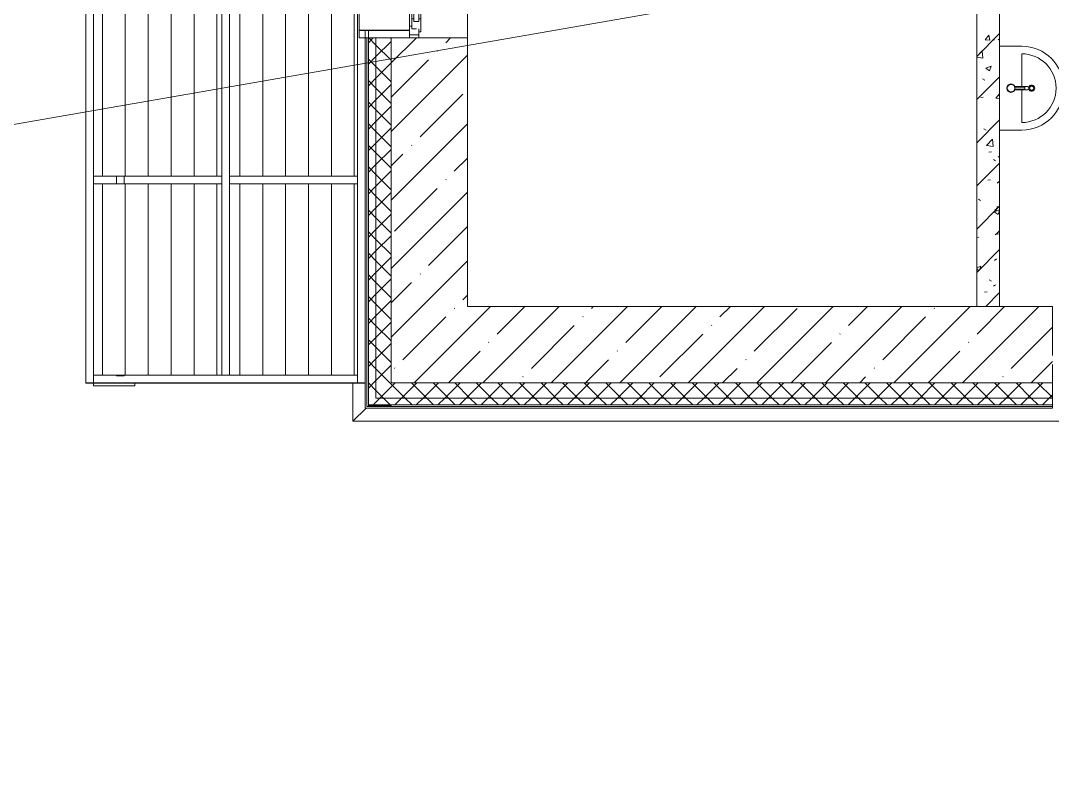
# Model space of a CAD drawing. Header units: millimetres. Extents: x -515342 to 330399, y -224905 to 507333.
# Drawn here: x -377486 to -370728, y -38468 to -33531 of the extents above; entities that cross this region are included whole.
import ezdxf

# ---------------------------------------------------------------- set-up
doc = ezdxf.new("R2010")
doc.units = ezdxf.units.MM
doc.layers.get('0').update_dxf_attribs({"lineweight": 0})
for name, color, linetype, lineweight in [('_ Окна', 7, 'Continuous', 0), ('Витраж', 7, 'Continuous', 0), ('Ограждение', 7, 'Continuous', 0), ('Окна', 7, 'Continuous', 0), ('Панели витража', 7, 'Continuous', 0), ('Перекрытие', 7, 'Continuous', 0), ('Сантехника', 7, 'Continuous', 0), ('Стены внутренние', 7, 'Continuous', 0), ('Стены наружные', 7, 'Continuous', 0), ('Стены несущие', 7, 'Continuous', 0), ('Стены отделка', 7, 'Continuous', 0), ('Стены перегородки', 7, 'Continuous', 0), ('Стены штриховка', 7, 'Continuous', 0), ('экспертиза ДУ', 1, 'Continuous', 0)]:
    doc.layers.add(name, color=color, linetype=linetype, lineweight=lineweight)
pattern_1 = [(45, (0, 0), (-224.5064, 224.5064), []), (45, (224.5, 0), (-224.5064, 224.5064), [396.875, -79.375, 3.353, -76.022])]
pattern_2 = [(45, (0, 0), (-70.71068, 70.71068), []), (135, (0, 0), (-70.71068, -70.71068), [])]
pattern_3 = [(90, (0, 25.96), (-150, 9e-15), [])]
pattern_4 = [(90, (0, -280.81), (-150, 9e-15), [])]

# ---------------------------------------------------------------- blocks, each defined once
blk = doc.blocks.new('Окно_ПВХ_2Створки_1Фрамуга-верх - АР_Окно_ОП_1820_h_х11700_2ст1фр-в-9696407-О_АР_П_1_0_000_План 1 этажа')
at = {"layer": '_ Окна'}
for p, q in [((-529, 130), (-605, 130)), ((-605, 130), (-605, 70)), ((-605, 70), (-547, 70)), ((-585, 70), (-585, 130)), ((-565, 56), (-565, 70)), ((-547, 84), (-547, 116)), ((-547, 116), (-529, 116)), ((-529, 116), (-529, 130)), ((-480, 116), (-529, 116)), ((-498, 102), (-498, 70)), ((-480, 102), (-498, 102)), ((-498, 102), (-69, 102)), ((-498, 70), (-480, 70)), ((-498, 70), (-69, 70)), ((-480, 116), (-480, 102)), ((-480, 70), (-480, 56)), ((-87, 116), (-87, 102)), ((-87, 116), (-38, 116)), ((-87, 102), (-69, 102)), ((-87, 70), (-87, 56)), ((-69, 70), (-87, 70)), ((-69, 102), (-69, 70)), ((38, 130), (-38, 130)), ((-38, 130), (-38, 116)), ((-38, 116), (-20, 116)), ((-20, 116), (-20, 84)), ((-20, 70), (20, 70)), ((-2, 70), (-2, 56)), ((2, 56), (2, 70)), ((20, 84), (20, 116)), ((20, 116), (38, 116)), ((38, 116), (38, 130)), ((87, 116), (38, 116)), ((69, 102), (69, 70)), ((87, 102), (69, 102)), ((69, 102), (498, 102)), ((69, 70), (87, 70)), ((69, 70), (498, 70)), ((87, 116), (87, 102)), ((87, 70), (87, 56)), ((480, 116), (480, 102)), ((480, 116), (529, 116)), ((480, 102), (498, 102)), ((480, 70), (480, 56)), ((498, 70), (480, 70)), ((498, 102), (498, 70)), ((529, 130), (529, 116)), ((605, 130), (529, 130)), ((529, 116), (547, 116)), ((547, 116), (547, 84)), ((547, 70), (605, 70)), ((565, 70), (565, 56)), ((585, 70), (585, 130)), ((605, 70), (605, 130)), ((-480, 56), (-565, 56)), ((-2, 56), (-87, 56)), ((87, 56), (2, 56)), ((565, 56), (480, 56))]:
    blk.add_line(p, q, dxfattribs=at)
at = {"layer": 'Окна'}
for p, q in [((-529, 130), (-38, 130)), ((-480, 116), (-87, 116)), ((38, 130), (529, 130)), ((87, 116), (480, 116)), ((-87, 56), (-480, 56)), ((-63.5, -4), (-63.5, 56)), ((-43.5, 56), (-43.5, -4)), ((43.5, -4), (43.5, 56)), ((63.5, 56), (63.5, -4)), ((480, 56), (87, 56)), ((-43.5, -4), (-63.5, -4)), ((63.5, -4), (43.5, -4))]:
    blk.add_line(p, q, dxfattribs=at)
blk = doc.blocks.new('Прямоугольный импост - АР_Откос_Металлический_50х330 Белый Левый-9898759-О_АР_П_1_0_000_План 1 этажа')
at = {"layer": 'Витраж'}
blk.add_line((-515, 2004.9), (-515, 3114.9), dxfattribs=at)
blk = doc.blocks.new('Прямоугольный импост - АР_Откос_Металлический_50х330 Белый Правый-9899492-О_АР_П_1_0_000_План 1 этажа')
at = {"layer": 'Витраж', "lineweight": 18}
for p, q in [((-50, -290), (-50, 40)), ((-50, 40), (0, 40)), ((-1, 39), (-49, 39)), ((-49, 39), (-49, -290)), ((-1, -150), (-1, 39)), ((0, 40), (0, -150)), ((0, -150), (-1, -150))]:
    blk.add_line(p, q, dxfattribs=at)
blk = doc.blocks.new('Ограждение - Ограждение-10017249-О_АР_П_1_0_000_План 1 этажа')
at = {"layer": 'Ограждение'}
for p, q in [((-557, -306.7), (-557, -557)), ((-470, -470), (-557, -557)), ((-557, -557), (13125, -557))]:
    blk.add_line(p, q, dxfattribs=at)
blk = doc.blocks.new('Прямоугольный импост - АР_Импост_50х50 _труба_-10239937-О_АР_П_1_0_000_План 1 этажа')
at = {"layer": 'Витраж'}
for p, q in [((-1390, -255), (-525, -255)), ((-525, -255), (-525, -305)), ((-1390, -305), (-525, -305)), ((-525, -306.7), (-1390, -306.7)), ((-525, -305), (-525, -306.7))]:
    blk.add_line(p, q, dxfattribs=at)
blk = doc.blocks.new('Прямоугольный импост - АР_Импост_50х50 _труба_-10238068-О_АР_П_1_0_000_План 1 этажа')
at = {"layer": 'Витраж'}
for p, q in [((-2305, 1024.3), (-2305, -305)), ((-2255, 1024.3), (-2255, 999.5)), ((-2255, -254.9), (-2255, -305)), ((-2255, -305), (-2305, -305)), ((-2305, -305), (-2305, -306.7)), ((-2305, -306.7), (-2255, -306.7)), ((-2255, -306.7), (-2255, -305))]:
    blk.add_line(p, q, dxfattribs=at)
blk = doc.blocks.new('Системная панель - АР_ПанельВитража_Монолитный поликарбонат 6мм-V144-О_АР_П_1_0_000_План 1 этажа')
at = {"layer": 'Панели витража'}
h = blk.add_hatch(dxfattribs=at)
h.set_pattern_fill('FP_61', color=256, style=0, pattern_type=2)
h.set_pattern_definition(pattern_3)
h.paths.add_polyline_path([(-1365, 1049.4), (-525, 1049.4), (-525, 2328.8), (-1365, 2328.8), (-1365, 1916.2)])
for p, q in [((-525, 2328.8), (-1365, 2328.8)), ((-1365, 2328.8), (-1365, 1049.4)), ((-525, 1049.4), (-525, 2328.8)), ((-1365, 1049.4), (-525, 1049.4)), ((-1365, 1049.2), (-1365, 1049.4)), ((-525, 1049.2), (-525, 1049.4))]:
    blk.add_line(p, q, dxfattribs=at)
blk = doc.blocks.new('Системная панель - АР_ПанельВитража_Монолитный поликарбонат 6мм-V145-О_АР_П_1_0_000_План 1 этажа')
at = {"layer": 'Панели витража'}
h = blk.add_hatch(dxfattribs=at)
h.set_pattern_fill('FP_61', color=256, style=0, pattern_type=2)
h.set_pattern_definition(pattern_3)
h.paths.add_polyline_path([(-2255, 1049.4), (-1415, 1049.4), (-1415, 2328.8), (-2255, 2328.8), (-2255, 1916.2)])
for p, q in [((-1415, 2328.8), (-2255, 2328.8)), ((-2255, 2328.8), (-2255, 1049.4)), ((-1415, 1049.4), (-1415, 2328.8)), ((-2255, 1049.4), (-1415, 1049.4)), ((-2255, 1049.2), (-2255, 1049.4)), ((-1415, 1049.2), (-1415, 1049.4))]:
    blk.add_line(p, q, dxfattribs=at)
blk = doc.blocks.new('Системная панель - АР_ПанельВитража_Монолитный поликарбонат 6мм-V146-О_АР_П_1_0_000_План 1 этажа')
at = {"layer": 'Панели витража'}
h = blk.add_hatch(dxfattribs=at)
h.set_pattern_fill('FP_61', color=256, style=0, pattern_type=2)
h.set_pattern_definition(pattern_3)
h.paths.add_polyline_path([(-932.7, -254.9), (-525, -254.9), (-525, 999.5), (-1365, 999.5), (-1365, -254.9)])
h = blk.add_hatch(dxfattribs=at)
h.set_pattern_fill('FP_63', color=256, style=0, pattern_type=2)
h.set_pattern_definition(pattern_4)
h.paths.add_polyline_path([(-525, -255), (-525, -254.9), (-932.7, -255)])
for p, q in [((-525, 999.5), (-1365, 999.5)), ((-1365, 999.5), (-1365, -254.9)), ((-525, -254.9), (-525, 999.5)), ((-1365, -254.9), (-525, -254.9)), ((-1365, -255.1), (-1365, -254.9)), ((-525, -255.1), (-525, -254.9))]:
    blk.add_line(p, q, dxfattribs=at)
blk = doc.blocks.new('Системная панель - АР_ПанельВитража_Монолитный поликарбонат 6мм-V147-О_АР_П_1_0_000_План 1 этажа')
at = {"layer": 'Панели витража'}
h = blk.add_hatch(dxfattribs=at)
h.set_pattern_fill('FP_61', color=256, style=0, pattern_type=2)
h.set_pattern_definition(pattern_3)
h.paths.add_polyline_path([(-2255, -254.9), (-1415, -254.9), (-1415, 999.5), (-2255, 999.5)])
h = blk.add_hatch(dxfattribs=at)
h.set_pattern_fill('FP_63', color=256, style=0, pattern_type=2)
h.set_pattern_definition(pattern_4)
h.paths.add_polyline_path([(-1415, -255), (-1415, -254.9), (-2255, -255)])
for p, q in [((-1415, 999.5), (-2255, 999.5)), ((-2255, 999.5), (-2255, -254.9)), ((-1415, -254.9), (-1415, 999.5)), ((-2255, -254.9), (-1415, -254.9)), ((-2255, -255.1), (-2255, -254.9)), ((-1415, -255.1), (-1415, -254.9))]:
    blk.add_line(p, q, dxfattribs=at)
blk = doc.blocks.new('Прямоугольный импост - АР_Импост_50х50 _труба_-10239940-О_АР_П_1_0_000_План 1 этажа')
at = {"layer": 'Витраж'}
for p, q in [((-2255, -305), (-2255, -255)), ((-2255, -255), (-1390, -255)), ((-2255, -306.7), (-2255, -305)), ((-2255, -305), (-1390, -305)), ((-1390, -306.7), (-2255, -306.7))]:
    blk.add_line(p, q, dxfattribs=at)
blk = doc.blocks.new('Прямоугольный импост - АР_Импост_50х50 _труба_-10238071-О_АР_П_1_0_000_План 1 этажа')
at = {"layer": 'Витраж'}
for p, q in [((-525, 7645.9), (-525, 7670.7)), ((-525, 6341.4), (-525, 6366.6))]:
    blk.add_line(p, q, dxfattribs=at)
blk = doc.blocks.new('Прямоугольный импост - АР_Импост_50х50 _труба_-10238072-О_АР_П_1_0_000_План 1 этажа')
at = {"layer": 'Витраж'}
for p, q in [((-525, 999.5), (-525, 1024.3)), ((-525, -305), (-525, -254.9)), ((-475, -305), (-525, -305)), ((-525, -305), (-525, -306.7)), ((-525, -306.7), (-475, -306.7))]:
    blk.add_line(p, q, dxfattribs=at)
blk = doc.blocks.new('Прямоугольный импост - АР_Импост_50х50 _труба_-10238074-О_АР_П_1_0_000_План 1 этажа')
at = {"layer": 'Витраж'}
for p, q in [((-2305, 7670.7), (-2305, 6341.4)), ((-2255, 7670.7), (-2255, 7645.9)), ((-2255, 6366.6), (-2255, 6341.4))]:
    blk.add_line(p, q, dxfattribs=at)
blk = doc.blocks.new('Прямоугольный импост - АР_Импост_50х50 _труба_-10239934-О_АР_П_1_0_000_План 1 этажа')
at = {"layer": 'Витраж'}
for p, q in [((-1365, 7645.9), (-1365, 7695.7)), ((-1365, 7695.7), (-525, 7695.7)), ((-525, 7695.7), (-525, 7645.9))]:
    blk.add_line(p, q, dxfattribs=at)
blk = doc.blocks.new('Прямоугольный импост - АР_Импост_50х50 _труба_-10238062-О_АР_П_1_0_000_План 1 этажа')
at = {"layer": 'Витраж'}
for p, q in [((-1415, 1024.3), (-1415, 999.5)), ((-1365, 1024.3), (-1365, 999.5)), ((-1365, -255), (-1415, -255))]:
    blk.add_line(p, q, dxfattribs=at)
blk = doc.blocks.new('Прямоугольный импост - АР_Импост_50х50 _труба_-10238064-О_АР_П_1_0_000_План 1 этажа')
at = {"layer": 'Витраж'}
for p, q in [((-1415, 7670.7), (-1415, 7645.9)), ((-1365, 7670.7), (-1365, 7645.9)), ((-1415, 6366.6), (-1415, 6341.4)), ((-1365, 6366.6), (-1365, 6341.4))]:
    blk.add_line(p, q, dxfattribs=at)
blk = doc.blocks.new('Прямоугольный импост - АР_Импост_50х50 _труба_-10242006-О_АР_П_1_0_000_План 1 этажа')
at = {"layer": 'Витраж'}
blk.add_line((0, -50), (0, 0), dxfattribs=at)
blk = doc.blocks.new('Прямоугольный импост - АР_Импост_50х50 _труба_-10242004-О_АР_П_1_0_000_План 1 этажа')
at = {"layer": 'Витраж'}
for p, q in [((-2105, 999.5), (-2105, 1049.4)), ((-2055, 1049.4), (-2055, 999.5)), ((-2105, -260), (-2105, -254.9)), ((-2105, -260), (-2055, -260)), ((-2055, -254.9), (-2055, -260))]:
    blk.add_line(p, q, dxfattribs=at)
blk = doc.blocks.new('СД_Люблино_Фасады_rvt-1-О_АР_П_1_0_000_План 1 этажа')
at = {"layer": 'Стены внутренние'}
h = blk.add_hatch(dxfattribs=at)
h.set_pattern_fill('FP_1', color=256, style=0, pattern_type=2)
h.set_pattern_definition(pattern_1)
h.paths.add_polyline_path([(-305, -305), (195, -305), (195, 1954.9), (-305, 1954.9), (-305, -260.5)])
h.paths.add_polyline_path([(-44.4, 3164.9), (195, 3164.9), (195, 4392.4), (-305, 4392.4), (-305, 3164.9), (-125, 3164.9)])
h.paths.add_polyline_path([(-305, 5602.4), (195, 5602.4), (195, 6994.7), (-305, 6994.7), (-305, 6099.6)])
h.paths.add_polyline_path([(-185, 8604.7), (195, 8604.7), (195, 9989.9), (-305, 9989.9), (-305, 8604.7)])
h.paths.add_polyline_path([(195, 11199.9), (195, 12399.9), (-305, 12399.9), (-305, 11199.9), (-44.4, 11199.9)])
h.paths.add_polyline_path([(-185, 13609.9), (195, 13609.9), (195, 15405), (-305, 15405), (-305, 13609.9)])
h = blk.add_hatch(dxfattribs=at)
h.set_pattern_fill('FP_1', color=256, style=0, pattern_type=2)
h.set_pattern_definition(pattern_1)
h.paths.add_polyline_path([(13645, -305), (13645, 195), (11270.9, 195), (11270.9, -305), (13280.8, -305)])
h.paths.add_polyline_path([(15305, -305), (16335, -305), (16335, 195), (15305, 195), (15305, -260.5)])
h.paths.add_polyline_path([(9660.9, -305), (9660.9, 195), (8440.9, 195), (8440.9, -305)])
h.paths.add_polyline_path([(6830.9, -305), (6830.9, 195), (5635.6, 195), (5635.6, -305)])
h.paths.add_polyline_path([(4025.6, -305), (4025.6, 195), (195, 195), (195, -305), (843.9, -305)])
at = {"layer": 'Стены наружные'}
h = blk.add_hatch(dxfattribs=at)
h.set_pattern_fill('FP_10', color=256, style=0, pattern_type=2)
h.set_pattern_definition(pattern_2)
h.paths.add_polyline_path([(-405, -455), (-405, 1954.9), (-455, 1954.9), (-455, -455)])
h.paths.add_polyline_path([(-405, 3164.9), (-405, 4392.4), (-455, 4392.4), (-455, 3164.9)])
h.paths.add_polyline_path([(-405, 5602.4), (-405, 6994.7), (-455, 6994.7), (-455, 5602.4)])
h.paths.add_polyline_path([(-405, 8604.7), (-405, 9989.9), (-455, 9989.9), (-455, 8604.7)])
h.paths.add_polyline_path([(-455, 11199.9), (-405, 11199.9), (-405, 12399.9), (-455, 12399.9), (-455, 11711.5)])
h.paths.add_polyline_path([(-405, 13609.9), (-405, 16055), (-455, 16055), (-455, 13609.9)])
h = blk.add_hatch(dxfattribs=at)
h.set_pattern_fill('FP_10', color=256, style=0, pattern_type=2)
h.set_pattern_definition(pattern_2)
h.paths.add_polyline_path([(-405, -405), (-305, -405), (-305, 1954.9), (-405, 1954.9), (-405, -260.5)])
h.paths.add_polyline_path([(-305, 3164.9), (-305, 4392.4), (-405, 4392.4), (-405, 3164.9)])
h.paths.add_polyline_path([(-305, 5602.4), (-305, 6994.7), (-405, 6994.7), (-405, 5602.4)])
h.paths.add_polyline_path([(-405, 8604.7), (-305, 8604.7), (-305, 9989.9), (-405, 9989.9), (-405, 8990.6)])
h.paths.add_polyline_path([(-305, 11199.9), (-305, 12399.9), (-405, 12399.9), (-405, 11199.9)])
h.paths.add_polyline_path([(-305, 13609.9), (-305, 16005), (-405, 16005), (-405, 13609.9)])
h = blk.add_hatch(dxfattribs=at)
h.set_pattern_fill('FP_10', color=256, style=0, pattern_type=2)
h.set_pattern_definition(pattern_2)
h.paths.add_polyline_path([(12392.5, -405), (13645, -405), (13645, -305), (11270.9, -305), (11270.9, -405), (11504.1, -405)])
h.paths.add_polyline_path([(6830.9, -405), (6830.9, -305), (5635.6, -305), (5635.6, -405)])
h.paths.add_polyline_path([(16335, -405), (16335, -305), (15305, -305), (15305, -405), (15945.8, -405)])
h.paths.add_polyline_path([(4025.6, -405), (4025.6, -305), (-305, -305), (-305, -405), (843.9, -405)])
h.paths.add_polyline_path([(8440.9, -405), (9660.9, -405), (9660.9, -305), (8440.9, -305)])
h = blk.add_hatch(dxfattribs=at)
h.set_pattern_fill('FP_10', color=256, style=0, pattern_type=2)
h.set_pattern_definition(pattern_2)
h.paths.add_polyline_path([(16435, -455), (16435, -405), (15305, -405), (15305, -450), (16335, -450), (16335, -455), (16390, -455)])
h.paths.add_polyline_path([(-305, -455), (-305, -450), (4025.6, -450), (4025.6, -405), (-405, -405), (-405, -455)])
h.paths.add_polyline_path([(9660.9, -450), (9660.9, -405), (8440.9, -405), (8440.9, -450)])
h.paths.add_polyline_path([(11270.9, -450), (13645, -450), (13645, -405), (11270.9, -405)])
h.paths.add_polyline_path([(6830.9, -450), (6830.9, -405), (5635.6, -405), (5635.6, -450)])
at = {"layer": 'Перекрытие'}
for p, q in [((-2255, -306.7), (-2255, -325)), ((-2255, -325), (-1985, -325)), ((-1985, -325), (-1985, -306.7))]:
    blk.add_line(p, q, dxfattribs=at)
at = {"layer": 'Стены внутренние'}
for p, q in [((195, 3164.9), (195, 1954.9)), ((-475, 1955.7), (-475, 2004.1)), ((-455, 2004.1), (-455, 1955.9))]:
    blk.add_line(p, q, dxfattribs=at)
at = {"layer": 'Стены наружные'}
blk.add_line((-455, 1955.9), (-455, 2004.1), dxfattribs=at)
at = {"layer": 'Стены несущие'}
for p, q in [((-185, 1954.9), (-305, 1954.9)), ((-305, 1954.9), (-305, -305)), ((-305, -305), (-305, 1954.9)), ((195, 1954.9), (-125, 1954.9)), ((195, 195), (195, 1954.9)), ((4025.6, 195), (195, 195)), ((4025.6, -125), (4025.6, 195)), ((4025.6, -305), (4025.6, -185)), ((-305, -305), (195, -305)), ((195, -305), (4025.6, -305)), ((4025.6, -305), (195, -305))]:
    blk.add_line(p, q, dxfattribs=at)
at = {"layer": 'Стены отделка', "lineweight": 9}
for p, q in [((-465, 1954.9), (-475, 1954.9)), ((-475, 1954.9), (-475, -470)), ((-455, 1954.9), (-465, 1954.9)), ((-405, 1954.9), (-455, 1954.9)), ((-455, 1954.9), (-455, -455)), ((-455, -450), (-455, 1954.9)), ((-305, 1954.9), (-405, 1954.9)), ((195, -305), (-305, -305)), ((4025.6, -405), (4025.6, -305)), ((4025.6, -450), (4025.6, -405)), ((-475, -470), (-465, -470)), ((-465, -470), (-455, -470)), ((-305, -450), (-455, -450)), ((-455, -455), (-405, -455)), ((-455, -470), (4025.6, -470)), ((-405, -455), (-305, -455)), ((-305, -455), (-305, -450)), ((4025.6, -460), (4025.6, -450)), ((4025.6, -470), (4025.6, -460))]:
    blk.add_line(p, q, dxfattribs=at)
at = {"layer": 'Стены штриховка'}
for p, q in [((-465, 1954.9), (-465, -460)), ((-405, 1954.9), (-405, -405)), ((-305, -405), (-405, -405)), ((-305, -405), (4025.6, -405)), ((-455, -460), (-465, -460)), ((-455, -460), (4025.6, -460)), ((-305, -450), (4025.6, -450)), ((4025.6, -450), (-305, -450))]:
    blk.add_line(p, q, dxfattribs=at)
at = {"layer": 'Витраж', "lineweight": 9}
for name, p in [('Прямоугольный импост - АР_Откос_Металлический_50х330 Белый Левый-9898759-О_АР_П_1_0_000_План 1 этажа', (0, 0)), ('Прямоугольный импост - АР_Импост_50х50 _труба_-10238074-О_АР_П_1_0_000_План 1 этажа', (0, -5317.1)), ('Прямоугольный импост - АР_Импост_50х50 _труба_-10238064-О_АР_П_1_0_000_План 1 этажа', (0, -5317.1)), ('Прямоугольный импост - АР_Импост_50х50 _труба_-10238071-О_АР_П_1_0_000_План 1 этажа', (0, -5317.1)), ('Прямоугольный импост - АР_Импост_50х50 _труба_-10238068-О_АР_П_1_0_000_План 1 этажа', (0, 0)), ('Прямоугольный импост - АР_Импост_50х50 _труба_-10239934-О_АР_П_1_0_000_План 1 этажа', (-890, -6646.4)), ('Прямоугольный импост - АР_Импост_50х50 _труба_-10242004-О_АР_П_1_0_000_План 1 этажа', (0, 0)), ('Прямоугольный импост - АР_Импост_50х50 _труба_-10238062-О_АР_П_1_0_000_План 1 этажа', (0, 0)), ('Прямоугольный импост - АР_Импост_50х50 _труба_-10239934-О_АР_П_1_0_000_План 1 этажа', (0, -6646.4)), ('Прямоугольный импост - АР_Импост_50х50 _труба_-10238072-О_АР_П_1_0_000_План 1 этажа', (0, 0)), ('Прямоугольный импост - АР_Импост_50х50 _труба_-10239940-О_АР_П_1_0_000_План 1 этажа', (0, 0)), ('Прямоугольный импост - АР_Импост_50х50 _труба_-10239937-О_АР_П_1_0_000_План 1 этажа', (0, 0))]:
    blk.add_blockref(name, p, dxfattribs=at)
at = {"layer": 'Витраж', "lineweight": 9, "extrusion": (0, 0, -1), "rotation": 270.0000000000001}
for name, p in [('Прямоугольный импост - АР_Откос_Металлический_50х330 Белый Правый-9899492-О_АР_П_1_0_000_План 1 этажа', (475, 1954.9)), ('Прямоугольный импост - АР_Импост_50х50 _труба_-10242006-О_АР_П_1_0_000_План 1 этажа', (2105, -260))]:
    blk.add_blockref(name, p, dxfattribs=at)
at = {"layer": 'Ограждение', "lineweight": 9}
blk.add_blockref('Ограждение - Ограждение-10017249-О_АР_П_1_0_000_План 1 этажа', (0, 0), dxfattribs=at)
at = {"layer": 'Окна', "lineweight": 9, "rotation": 89.99999999999977}
blk.add_blockref('Окно_ПВХ_2Створки_1Фрамуга-верх - АР_Окно_ОП_1820_h_х11700_2ст1фр-в-9696407-О_АР_П_1_0_000_План 1 этажа', (-55, 2559.9), dxfattribs=at)
at = {"layer": 'Панели витража', "lineweight": 9}
for name in ['Системная панель - АР_ПанельВитража_Монолитный поликарбонат 6мм-V145-О_АР_П_1_0_000_План 1 этажа', 'Системная панель - АР_ПанельВитража_Монолитный поликарбонат 6мм-V144-О_АР_П_1_0_000_План 1 этажа', 'Системная панель - АР_ПанельВитража_Монолитный поликарбонат 6мм-V147-О_АР_П_1_0_000_План 1 этажа', 'Системная панель - АР_ПанельВитража_Монолитный поликарбонат 6мм-V146-О_АР_П_1_0_000_План 1 этажа']:
    blk.add_blockref(name, (0, 0), dxfattribs=at)
blk = doc.blocks.new('2D_Раковина - АР_Сантехнические приборы_Раковина 550х420-8920611-О_АР_П_1_0_000_План 1 этажа')
at = {"layer": 'Сантехника'}
for p, q in [((-384.1, 220), (-384.1, 75)), ((-384.1, 75), (-384.1, 220)), ((-334.1, 220), (-119.1, 220)), ((-119.1, 175.6), (-119.1, 256.9)), ((-115.1, 241), (-115.1, 174.6)), ((-103.1, 241), (-115.1, 241)), ((-103.1, 174.6), (-103.1, 241)), ((-99.1, 256.9), (-99.1, 175.6)), ((115.9, 220), (-99.1, 220)), ((165.9, 75), (165.9, 220)), ((165.9, 220), (165.9, 75))]:
    blk.add_line(p, q, dxfattribs=at)
for centre, radius in [((-109.1, 285), 13.3), ((-109.1, 150), 24.5)]:
    blk.add_circle(centre, radius, dxfattribs=at)
for centre, radius, start, end in [((-109.1, 220), 275, 360, 180), ((-109.1, 220), 275, 360, 180), ((-109.1, 220), 225, 0, 180), ((-109.1, 285), 20, 284.14377, 255.85623), ((-109.1, 256.9), 10, 0, 180), ((-109.1, 150), 27.5, 102.60426, 77.39774), ((-109.1, 150), 25.3, 76.29328, 103.7089)]:
    blk.add_arc(centre, radius, start, end, dxfattribs=at)

msp = doc.modelspace()

# ---------------------------------------------------------------- hatches: boundary and pattern name
at = {"layer": 'Стены внутренние'}
h = msp.add_hatch(dxfattribs=at)
h.set_pattern_fill('FP_3', color=256, style=0, pattern_type=2)
h.set_pattern_definition([(45, (-374753.14, -35598.53), (-141.4214, 141.4214), [])])
h.paths.add_polyline_path([(-371073.1427, -35403.5295), (-371073.1427, -30693.5295), (-371223.1427, -30693.5295), (-371223.1427, -35403.5295)])
h.paths.add_polyline_path([(-371223.1427, -29593.5295), (-371073.1427, -29593.5295), (-371073.1427, -29393.5295), (-371223.1427, -29393.5295)])
h = msp.add_hatch(dxfattribs=at)
h.set_pattern_fill('FP_4', color=256, style=0, pattern_type=2)
h.set_pattern_definition([(50, (-374753.14, -35598.53), (364.368, -31.878), [38.1, -419.1]), (355, (-374753.14, -35598.53), (-70.486, 382.113), [30.48, -335.28]), (100.451, (-374722.78, -35601.2), (293.885, 350.233), [32.38, -356.18]), (46.184, (-374753.14, -35496.93), (542.158, -84.086), [57.15, -628.65]), (96.636, (-374707.96, -35503.94), (474.805, 494.855), [48.57, -534.27]), (351.184, (-374753.14, -35496.93), (474.81, 494.85), [45.72, -502.92]), (21, (-374702.34, -35522.33), (303.228, -204.53), [38.1, -419.1]), (326, (-374702.34, -35522.33), (123.604, 368.376), [30.48, -335.28]), (71.451, (-374677.07, -35539.37), (426.834, 163.843), [32.38, -356.18]), (37.5, (-374753.14, -35598.53), (6.1766, 169.1102), [16.764, -314.452, 16.764, -323.596, -336.55]), (37.5, (-374753.14, -35598.53), (6.1766, 169.1102), [-671.576, 16.764, -319.786]), (7.5, (-374753.14, -35598.53), (133.639, 200.3615), [16.764, -177.292, 16.764, -306.832, -128.27]), (7.5, (-374753.14, -35598.53), (133.639, 200.3615), [-517.652, 16.764, -111.506]), (327.5, (-374866.43, -35598.53), (271.1818, -11.4584), [16.764, -110.236, 16.764, -379.476, -525.78]), (327.5, (-374866.43, -35598.53), (271.1818, -11.4584), [-523.24, 16.764, -509.016]), (317.5, (-374917.23, -35598.53), (296.2585, 50.853), [16.764, -148.336, 16.764, -246.38, -373.38]), (317.5, (-374917.23, -35598.53), (296.2585, 50.853), [-428.244, 16.764, -356.616])])
h.paths.add_polyline_path([(-371073.1427, -35403.5295), (-371073.1427, -30693.5295), (-371223.1427, -30693.5295), (-371223.1427, -35403.5295)])
h.paths.add_polyline_path([(-371223.1427, -29593.5295), (-371073.1427, -29593.5295), (-371073.1427, -29393.5295), (-371223.1427, -29393.5295)])

# ---------------------------------------------------------------- linework, layer by layer
at = {"layer": 'Стены перегородки'}
for p, q in [((-371223.1427, -30693.5295), (-371223.1427, -35403.5295)), ((-371073.1427, -35403.5295), (-371073.1427, -31593.5295)), ((-371223.1427, -35403.5295), (-371073.1427, -35403.5295))]:
    msp.add_line(p, q, dxfattribs=at)
at = {"layer": 'экспертиза ДУ'}
msp.add_lwpolyline([(-442323.3591, -45486.7185), (-320660.0953, -24311.023)], dxfattribs=at)

# ---------------------------------------------------------------- block references
msp.add_blockref('СД_Люблино_Фасады_rvt-1-О_АР_П_1_0_000_План 1 этажа', (-374753.1427, -35598.5295))
at = {"layer": 'Сантехника', "rotation": 270}
msp.add_blockref('2D_Раковина - АР_Сантехнические приборы_Раковина 550х420-8920611-О_АР_П_1_0_000_План 1 этажа', (-371148.1427, -34082.4041), dxfattribs=at)

doc.saveas('drawing.dxf')
